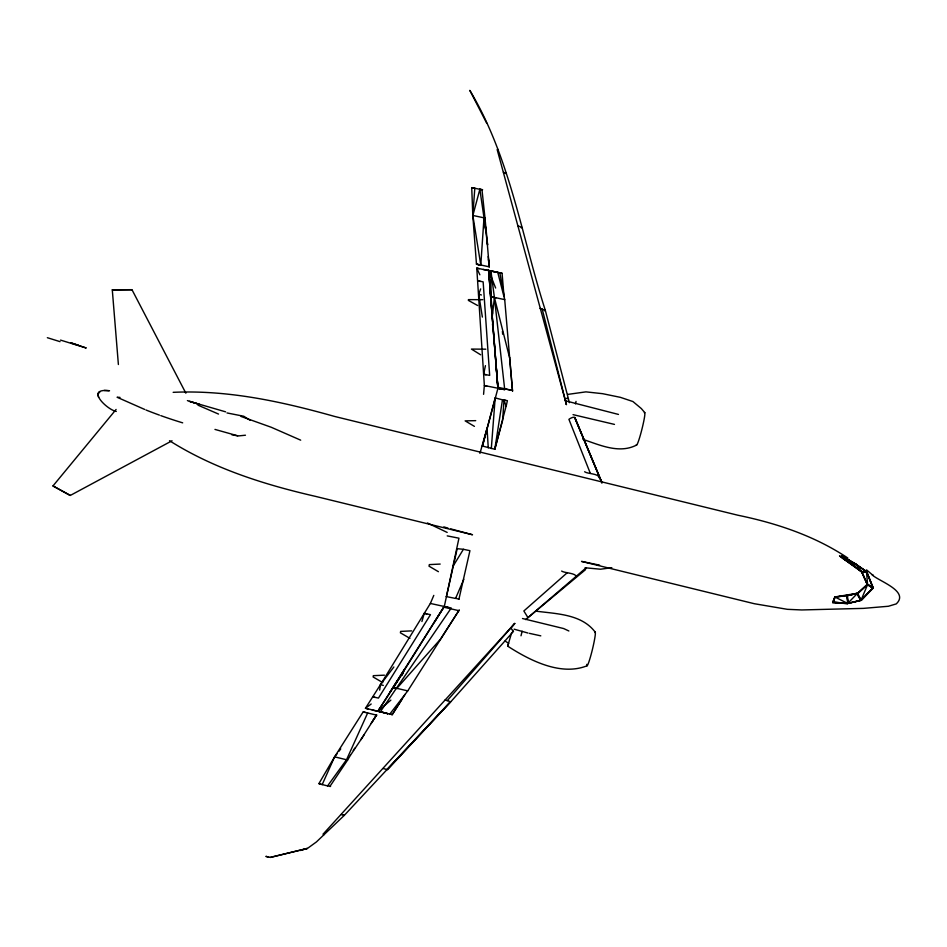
<?xml version="1.0" encoding="UTF-8"?>
<svg xmlns="http://www.w3.org/2000/svg" width="947" height="947" viewBox="0 0 947 947"><rect width="100%" height="100%" fill="white"/><g stroke="black" fill="none" stroke-linecap="round" stroke-linejoin="round"><path stroke-width="1.42" d="M842.439 558.032L852.856 564.945L855.295 563.785L842.783 558.233L842.404 556.315L855.733 564.045L861.297 571.491L866.493 571.68L872.933 587.779L866.706 571.739L855.733 564.045L853.211 565.335L839.504 555.901L861.734 571.716L867.274 584.417L873.3 587.992L867.263 584.477L861.628 571.917L842.439 558.032L841.847 555.842L866.706 571.739L873.3 587.992L861.249 600.351L857.544 593.248L866.979 584.69M471.784 187.802L474.814 188.252L472.802 215.431L484.994 218.059L481.987 189.731L471.724 187.648L472.802 215.431L476.459 264.118L480.792 265.124L484 217.703L479.821 189.104L482.627 189.731M491.315 448.547L495.174 397.918L502.466 399.823L494.808 449.257L482.449 446.037L497.956 388.234L492.203 316.925M483.574 394.331L484.355 385.512L476.767 268.108L495.305 272.002M499.874 272.973L504.715 299.631L497.755 272.381L502.088 273.34L490.913 270.913L494.417 297.571L492.239 316.748L490.144 290.989M587.116 665.753C560.825 676.359 529.681 660.343 507.699 646.162L507.888 644.623M379.664 690.091L380.457 684.669L430.364 603.452L433.797 595.391M486.024 374.87L483.657 374.195L485.42 365.649M458.893 599.356L469.937 550.681L463.414 549.296L457.2 548.692L446.368 596.776M585.838 567.644L585.376 569.774L525.609 619.598M434.176 622.522L444.309 606.494L458.952 538.192L447.221 535.884M506.1 406.18L494.808 449.257L502.597 420.456L504.017 400.025L507.391 400.676L506.148 406.299L504.017 400.025L505.674 400.463M511.581 632.927L507.699 646.162M479.277 264.911L476.459 264.118L480.792 265.124L472.861 215.585L479.857 189.27M495.174 397.918L482.449 446.037M479.94 453.412L487.03 428.34M421.912 621.516L424.303 613.313L430.471 614.674L378.469 698.081L372.716 696.85L375.024 697.406M590.301 473.299L568.922 419.343C569.987 418.408 574.438 416.1 574.711 417.876M853.306 565.288L861.628 571.917L866.493 571.68L867.582 584.607L857.532 593.71L835.218 597.166L832.756 602.541L834.875 596.918M482.366 317.091L478.72 294.209L480.662 288.918M584.879 568.875L527.87 617.704L527.538 617.053M402.132 675.27L404.416 669.422L377.936 711.256L372.183 710.049M463.841 579.292L455.566 598.433L446.321 596.598M350.414 755.304L347.62 760.027L334.611 756.831L318.926 783.583L322.169 784.637L334.611 756.831L363.163 711.884L376.634 715.151M322.146 784.542L327.579 785.915L346.578 759.648L367.673 712.937M832.756 602.541L834.863 596.977L857.544 593.248L847.506 603.63L832.756 602.541L847.518 603.57L861.261 600.291M463.414 549.296L453.163 566.046M389.915 692.328L444.238 606.4M360.843 739.725L376.586 714.985L372.633 721.046M393.845 666.996L380.457 684.669L365.471 708.249L368.028 709.043M389.797 713.979L392.176 714.677L405.079 694.4M392.176 714.677L402.049 699.17M371.188 704L365.471 708.249L377.936 711.256L381.085 706.332M459.307 609.856L407.707 690.955L389.821 714.062M403.091 672.524L377.936 711.256L387.808 713.683M371.106 723.449L376.586 714.985M350.437 755.315L363.968 735.061M380.363 711.73L387.595 713.6L380.363 711.73L451.245 608.01L430.364 603.452M353.243 750.415L354.9 748.083M834.863 596.977L846.914 595.746L847.66 603.405L833.49 602.174L847.66 603.405L861.249 600.351L872.921 587.838L861.072 600.126L848.169 603.322L846.914 595.746L857.556 593.189M337.274 753.516L334.611 756.831M339.014 751.208L340.754 748.888M69.841 495.34L52.985 485.941L116.09 409.447M386.838 769.639L450.748 701.822L513.428 631.436L510.883 628.074L514.766 623.422L323.211 834.011L323.649 835.041L323.507 833.762M497.589 149.886L497.885 149.342L497.175 149.614L566.413 404.547L565.087 398.758L567.525 398.249L568.093 398.888M444.96 700.07L447.233 700.65L514.766 623.422M407.672 690.872L396.864 688.327L440.485 639.189L458.762 610.756M857.532 593.71L867.263 584.477L872.649 588.123M567.395 572.604L523.857 610.981L527.917 617.562M377.936 711.256L380.386 711.813L377.889 711.161L390.874 700.117M599.321 477.915C598.67 473.299 587.602 474.068 584.619 471.748M70.232 495.482L172.023 440.769M544.856 310.888L545.33 310.415C521.75 236.75 510.208 157.581 469.819 90.367L486.758 123.276M636.609 445.031C619.314 454.098 599.865 445.043 582.95 439.361M513.428 631.436L512.434 631.057M855.733 564.045L853.211 565.335M300.377 850.501L307.313 848.417L270.215 857.437L307.444 848.441L316.428 841.93L344.282 815.367L450.239 701.845M847.447 595.639L857.544 593.248M611.821 567.691L600.528 569.218L585.045 567.762M245.451 435.218L238.242 435.951L214.969 429.417M521.252 227.813L522.01 227.422L518.068 225.931M440.189 564.069L429.322 564.613L429.027 566.176L438.414 571.692M411.649 630.88L400.64 631.4L400.403 632.821L409.933 638.373M384.411 675.175L373.319 675.673L373.154 676.998L382.777 682.586M866.02 571.337L861.628 571.917M131.479 289.723L112.291 289.841L118.387 364.512M475.714 420.657L465.143 420.87L474.423 426.375M576.439 577.019C576.261 572.828 564.305 573.16 561.63 571.065M112.291 289.841L131.657 289.675M505.225 173.538L506.124 173.277L503.413 172.224M173.159 392.33C228.18 389.797 282.099 401.658 334.705 416.467L737.891 515.227C776.694 523.229 814.669 535.895 847.814 558.02M108.952 390.673C84.685 388.081 107.07 409.802 116.28 411.448M120.009 397.397L117.097 397.255L144.69 409.447M104.182 390.46L109.544 390.756M482.769 299.678L468.422 299.631L468.386 300.4L477.619 305.514M485.835 349.183L471.44 349.076L480.65 354.805M536.038 611.158C556.564 613.905 581.541 614.011 595.19 632.111M483.183 269.433L488.652 270.38L495.636 288.03M502.407 399.705L504.064 400.131M226.996 412.939L243.746 416.254L249.984 420.172M480.733 264.994L489.244 266.817L486.888 239.082M496.264 367.767L497.921 388.4L504.621 389.655M491.091 296.707L504.715 299.631L512.457 390.531L497.85 387.252L488.652 270.38L489.031 276.11M492.511 313.599L488.569 270.44L497.814 272.322M599.581 565.134L581.541 561.405L754.309 603.713L787.383 609.323L801.778 609.951L863.415 608.376L888.416 606.258L896.241 603.902C910.138 590.964 877.218 580.689 872.199 574.734L873.181 575.492L866.541 569.881M483.657 374.195L489.67 375.403L483.148 281.875L477.714 280.679L480.389 281.496M512.493 390.377L504.585 388.874M343.394 815.178L344.282 815.367L341.216 814.55M455.519 598.255L458.881 599.191M529.385 633.342L540.796 635.851M458.798 610.661L443.764 607.181L393.407 687.629L396.9 688.351M614.473 424.398L573.053 414.644M479.218 268.676L476.767 268.108L479.869 274.808M392.153 714.535L387.595 713.6M327.52 785.773L330.574 786.495M471.724 187.648L474.814 188.252M268.759 857.082L265.882 856.384L269.516 857.272M566.413 401.043L618.462 414.431M497.956 388.234L501.981 389.229M522.495 618.509L563.678 628.559L568.875 630.986M444.309 606.494L448.452 607.501M392.91 687.51L397.124 688.54M488.652 270.38L490.617 296.612L495.944 297.914M383.192 768.514L387.536 769.686L450.654 701.727L447.233 700.65M365.424 712.464L363.21 712.049M380.457 684.669L383.31 685.403M60.537 340.103L86.236 347.999L70.918 342.838L78.471 345.324M424.303 613.313L426.754 613.976M540.039 308.391L545.33 310.415M450.772 528.888L472.517 534.759L315.422 496.358C264.485 484.651 214.022 468.801 169.513 440.71M514.126 629.175L527.952 633.034M478.72 294.209L481.407 294.979M487.03 386.281L484.355 385.512L504.727 389.596L494.393 297.441L509.581 357.682M225.599 411.827L189.436 401.362M443.812 526.887L448.026 528.154M321.069 784.223L318.997 783.714M190.169 401.599L199.261 404.345L187.411 400.593M47.35 337.7L60.063 341.654M241.012 416.455L271.268 427.275L300.684 440.166M218.532 414.064L197.982 405.174M427.417 522.981L447.173 532.427M835.218 597.166L847.66 603.405M842.783 558.233L841.847 555.842L855.295 563.785M52.985 485.941L70.054 495.198M867.109 584.039L872.779 587.4M505.118 641.012L508.717 643.415M855.188 563.737L866.706 571.739M488.261 447.848L487.054 428.34M644.789 412.643L641.332 408.559L632.927 401.54L620.356 397.338L602.647 393.692L585.921 391.869L567.655 394.414M860.503 600.268L857.047 593.71L861.072 600.126L867.57 584.666L861.734 571.716M131.976 289.687L185.861 393.183M601.878 482.319L574.758 417.734L601.984 483.065L574.853 417.343M488.569 270.44L490.948 271.055L491.008 296.766M488.451 259.478L489.244 266.817M484.947 217.905L487.61 244.989L484 217.703L485.338 222.912L484.971 217.905M329.887 786.46L347.62 760.027M545.389 310.628L569.407 402.664M98.606 397.338L97.884 394.579M542.181 308.971L566.413 404.547M503.946 295.748L502.088 273.34M485.693 228.996L485.361 226.108L485.551 229.032M488.214 256.542L489.197 266.687M847.423 595.332L848.169 603.322M509.616 357.516L512.576 391.312M492.629 323.898L492.866 326.822M490.617 296.612L497.921 388.4M492.523 323.791L492.748 326.703M502.431 331.284L502.656 334.232M237.555 435.809A422.859 387.56 2.9 0 1 231.849 434.791M182.676 422.847A422.859 387.56 2.9 0 1 160.777 415.615M159.427 415.117A422.859 387.56 2.9 0 1 145.98 410.004M644.339 412.821A18.893 1.432 -76.1 0 1 644.647 416.218A15.827 1.207 -76 0 1 639.545 437.834A18.881 1.432 -76 0 1 636.408 444.77A16.466 1.255 -76 0 1 636.384 444.628M594.669 632.513A19.496 1.515 -76.6 0 1 595.296 634.49A16.324 1.278 -76.6 0 1 590.644 656.212A19.473 1.515 -76.6 0 1 586.962 665.765A16.987 1.326 -76.6 0 1 586.785 664.758A10.393 0.805 -76.6 0 1 586.809 664.332M576.036 401.41A17.425 0.663 -76.1 0 1 575.492 403.896M522.128 631.223A17.981 0.698 -76.4 0 1 521.004 635.792M98.145 393.538L99.849 391.679L98.145 393.538"/></g></svg>
